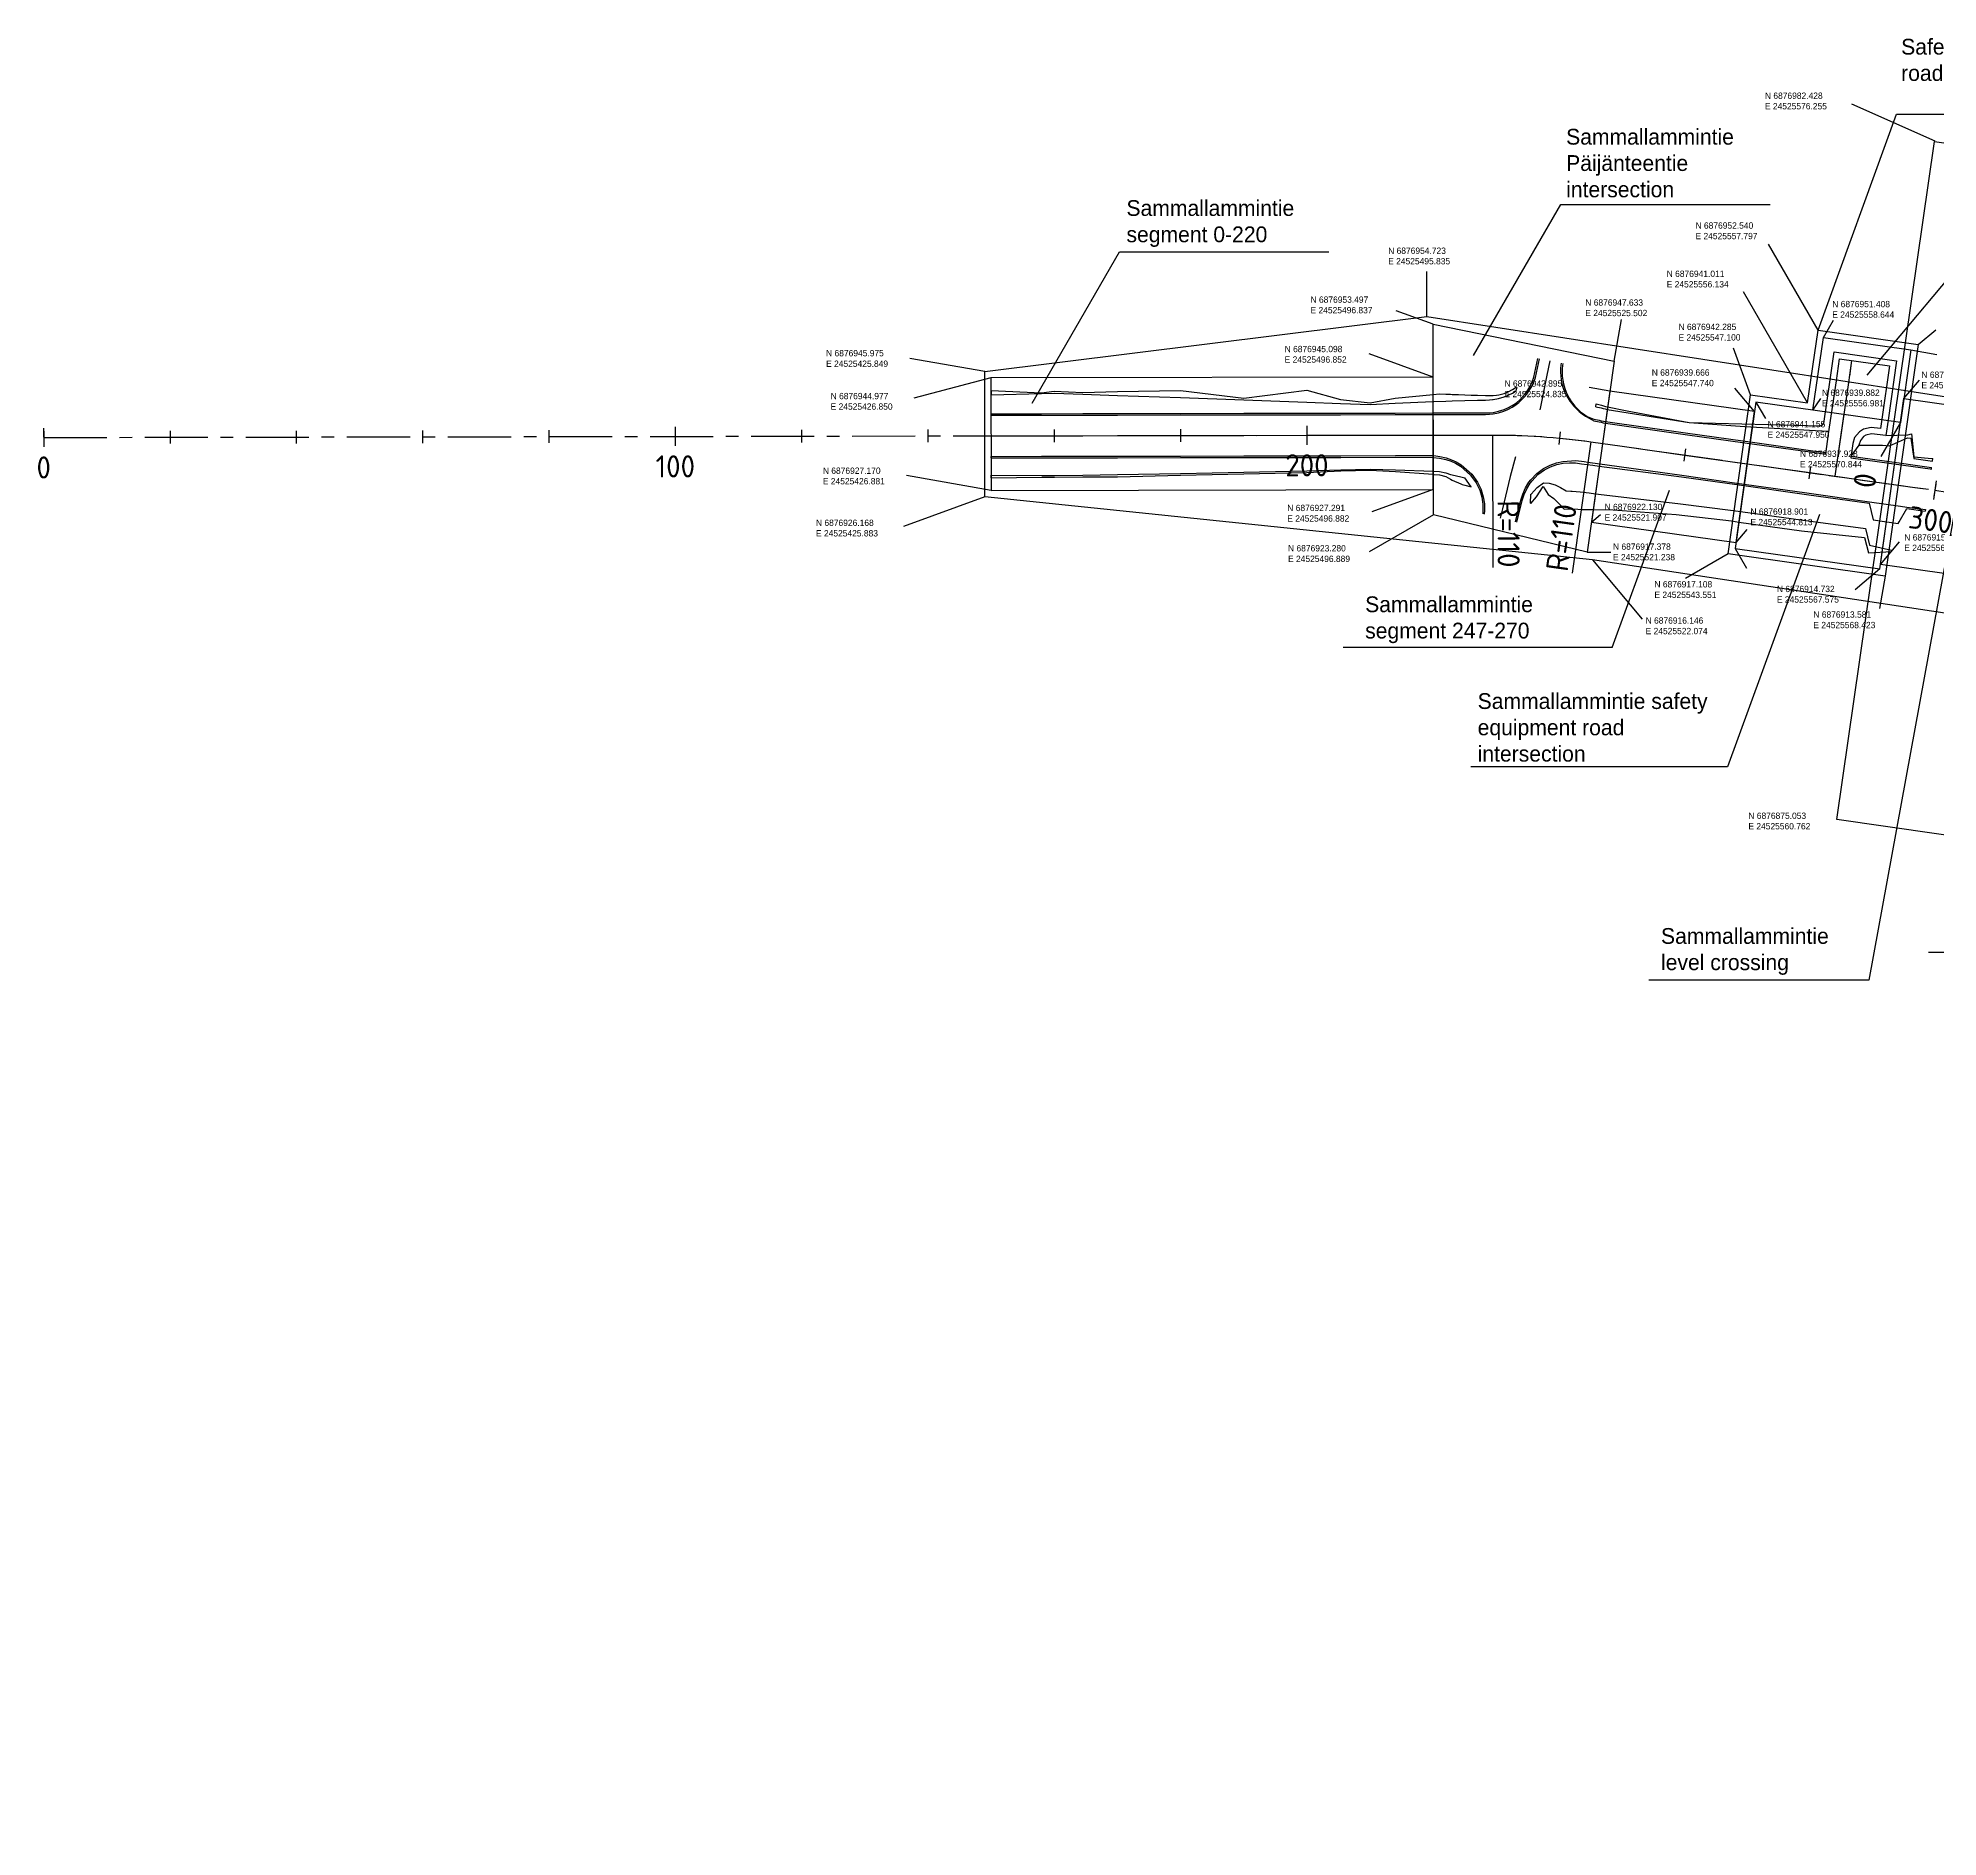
# Model space of a CAD drawing. Header units: metres. Extents: x 24525276 to 49051461, y 6876701 to 13753834.
# Drawn here: x 24525276 to 24525576.8, y 6876713.9 to 6876998.8 of the extents above; entities that cross this region are included whole.
import ezdxf
from ezdxf.enums import TextEntityAlignment as Align

# ---------------------------------------------------------------- set-up
doc = ezdxf.new("R2010")
doc.units = ezdxf.units.M
doc.linetypes.add('CENTER', pattern=[16, 10, -2, 2, -2])
for name, color, linetype in [('Area_borders', 5, 'Continuous'), ('Segment_borders', 4, 'Continuous'), ('T00103_line_21', 8, 'Continuous'), ('T00103_line_31', 8, 'Continuous'), ('T00103_line_34', 8, 'Continuous'), ('T00103_line_35', 8, 'Continuous'), ('T00122_line_2', 8, 'Continuous'), ('T00122_line_36', 8, 'Continuous'), ('T00122_line_37', 8, 'Continuous'), ('T00123_line', 8, 'Continuous'), ('T00123_line_1', 8, 'Continuous'), ('T00123_line_18', 8, 'Continuous'), ('T00123_line_24', 8, 'Continuous'), ('T00123_line_25', 8, 'Continuous'), ('T00123_line_32', 8, 'Continuous'), ('T00123_line_33', 8, 'Continuous'), ('T00140_line_27', 8, 'Continuous'), ('T00140_line_28', 8, 'Continuous'), ('T00140_line_4', 8, 'Continuous'), ('T00141_line_3', 8, 'Continuous'), ('T00141_line_8', 8, 'Continuous'), ('T00157_line_29', 8, 'Continuous'), ('T00157_line_30', 8, 'Continuous'), ('T00157_line_5', 8, 'Continuous'), ('T00157_line_6', 8, 'Continuous'), ('T00157_line_7', 8, 'Continuous'), ('Text', 7, 'Continuous')]:
    doc.layers.add(name, color=color, linetype=linetype)
doc.styles.add('ISO35', font='iso3098.shx')

msp = doc.modelspace()

# ---------------------------------------------------------------- linework, layer by layer
at = {"color": 2}
for p, q in [((24525276.86, 6876937.05), (24525276.87, 6876934.05)), ((24525276.87, 6876936.55), (24525276.87, 6876934.55)), ((24525296.87, 6876936.58), (24525296.87, 6876934.58)), ((24525316.87, 6876936.62), (24525316.87, 6876934.62)), ((24525336.87, 6876936.65), (24525336.87, 6876934.65)), ((24525356.87, 6876936.69), (24525356.87, 6876934.69)), ((24525376.86, 6876937.22), (24525376.87, 6876934.22)), ((24525376.87, 6876936.72), (24525376.87, 6876934.72)), ((24525396.87, 6876936.76), (24525396.87, 6876934.76)), ((24525416.87, 6876936.79), (24525416.87, 6876934.79)), ((24525436.87, 6876936.83), (24525436.87, 6876934.83)), ((24525456.87, 6876936.86), (24525456.87, 6876934.86)), ((24525476.86, 6876937.39), (24525476.87, 6876934.39)), ((24525476.87, 6876936.89), (24525476.87, 6876934.89)), ((24525496.87, 6876936.93), (24525496.87, 6876934.93)), ((24525516.95, 6876936.45), (24525516.76, 6876934.46)), ((24525536.81, 6876933.76), (24525536.53, 6876931.78)), ((24525556.61, 6876930.97), (24525556.33, 6876928.99)), ((24525559.04, 6876929.63), (24525562.01, 6876929.2)), ((24525559.53, 6876929.55), (24525561.51, 6876929.27)), ((24525576.49, 6876928.68), (24525576.07, 6876925.71)), ((24525576.42, 6876928.18), (24525576.14, 6876926.2))]:
    msp.add_line(p, q, dxfattribs=at)
at = {"color": 7}
for p, q in [((24525506.27, 6876935.94), (24525506.31, 6876914.94)), ((24525521.82, 6876934.87), (24525518.89, 6876914.07))]:
    msp.add_line(p, q, dxfattribs=at)
at = {"color": 1, "linetype": 'CENTER', "flags": 128}
msp.add_lwpolyline([(24525560.52, 6876929.41), (24525563.16, 6876947.72)], dxfattribs=at)
msp.add_lwpolyline([(24525276.87, 6876935.55), (24525506.27, 6876935.94, -0.035456), (24525521.82, 6876934.87), (24525612.64, 6876922.06, -0.28167), (24525701.26, 6876849.05), (24525709.6, 6876824.91, 0.113285), (24525735.66, 6876783.16), (24525794.78, 6876723.85)], format="xyb", dxfattribs=at)
at = {"color": 2}
for centre in [(24525506.27, 6876935.94), (24525521.82, 6876934.87)]:
    msp.add_circle(centre, 0, dxfattribs=at)
at = {"layer": 'Area_borders'}
for points in [[(24525560.76, 6876875.05), (24525576.25, 6876982.43), (24525599.76, 6876979.11), (24525584.6, 6876871.61)], [(24525749.57, 6876786.53), (24525802.3, 6876729.94), (24525786.2, 6876713.89), (24525710.15, 6876794.22), (24525648.2, 6876891.38), (24525630.47, 6876899.73), (24525522.07, 6876916.15), (24525425.88, 6876926.17), (24525425.85, 6876945.98), (24525495.83, 6876954.72), (24525594.17, 6876939.51), (24525623.79, 6876932.47), (24525653.05, 6876922.2), (24525693.28, 6876894.01)]]:
    msp.add_lwpolyline(points, close=True, dxfattribs=at)
msp.add_lwpolyline([(24525543.55, 6876917.11), (24525547.1, 6876942.28), (24525556.13, 6876941.01), (24525557.8, 6876952.54), (24525573.63, 6876950.26), (24525568.42, 6876913.58), (24525543.55, 6876917.11)], dxfattribs=at)
at = {"layer": 'Segment_borders'}
for points in [[(24525496.84, 6876953.5), (24525525.5, 6876947.63), (24525521.24, 6876917.38), (24525496.89, 6876923.28)], [(24525496.85, 6876945.1), (24525426.85, 6876944.98), (24525426.88, 6876927.17), (24525496.88, 6876927.29)], [(24525521.91, 6876922.13), (24525544.81, 6876918.9), (24525547.74, 6876939.67), (24525524.83, 6876942.89)], [(24525571.39, 6876941.71), (24525593.04, 6876938.66), (24525589.33, 6876912.35), (24525567.67, 6876915.41)], [(24525567.57, 6876914.73), (24525570.84, 6876937.93), (24525547.95, 6876941.16), (24525544.68, 6876917.96)]]:
    msp.add_lwpolyline(points, close=True, dxfattribs=at)
msp.add_lwpolyline([(24525556.98, 6876939.88), (24525558.64, 6876951.41), (24525572.5, 6876949.41), (24525570.84, 6876937.93), (24525556.98, 6876939.88)], dxfattribs=at)
at = {"layer": 'T00103_line_21'}
msp.add_polyline3d([(24525426.87, 6876935.81, 126.18), (24525434.87, 6876935.82, 126.4), (24525441.38, 6876935.83, 126.55), (24525446.87, 6876935.84, 126.66), (24525456.87, 6876935.86, 126.86), (24525466.87, 6876935.88, 127.07), (24525476.87, 6876935.89, 127.27), (24525482.21, 6876935.9, 127.38), (24525490.87, 6876935.92, 127.52), (24525496.87, 6876935.93, 127.59), (24525497.87, 6876935.93, 127.6), (24525501.21, 6876935.94, 127.62), (24525501.87, 6876935.94, 127.62), (24525505.17, 6876935.94, 127.64), (24525506.87, 6876935.94, 127.64), (24525507.18, 6876935.94, 127.64), (24525508.02, 6876935.93, 127.64), (24525508.87, 6876935.92, 127.64), (24525509.79, 6876935.89, 127.64), (24525509.87, 6876935.89, 127.64), (24525510.87, 6876935.86, 127.64), (24525511.86, 6876935.81, 127.64), (24525512.93, 6876935.75, 127.63), (24525513.86, 6876935.7, 127.63), (24525514.86, 6876935.62, 127.63), (24525515.86, 6876935.54, 127.62), (24525516.85, 6876935.45, 127.61), (24525517.85, 6876935.35, 127.61), (24525518.84, 6876935.25, 127.6), (24525519.83, 6876935.13, 127.59), (24525521.2, 6876934.95, 127.58), (24525521.82, 6876934.87, 127.57), (24525526.77, 6876934.17, 127.52), (24525536.67, 6876932.77, 127.42), (24525545.4, 6876931.54, 127.34), (24525556.48, 6876929.98, 127.23), (24525566.38, 6876928.59, 127.13), (24525571.33, 6876927.89, 127.09), (24525572.32, 6876927.75, 127.09), (24525575.26, 6876927.34, 127.09)], dxfattribs=at)
at = {"layer": 'T00103_line_31'}
msp.add_polyline3d([(24525509.87, 6876932.46, 127.54), (24525509.06, 6876929.36, 127.48), (24525507.82, 6876924.25, 127.55), (24525507.46, 6876922.77, 127.56)], dxfattribs=at)
at = {"layer": 'T00103_line_34'}
msp.add_polyline3d([(24525513.78, 6876939.94, 127.5), (24525513.88, 6876940.4, 127.48), (24525514.9, 6876945.42, 126.83), (24525515.36, 6876947.67, 126.54)], dxfattribs=at)
at = {"layer": 'T00103_line_35'}
msp.add_polyline3d([(24525560.99, 6876932.63, 127.14), (24525561.73, 6876937.78, 127.05), (24525562.66, 6876944.26, 126.93), (24525563.16, 6876947.72, 126.87)], dxfattribs=at)
at = {"layer": 'T00122_line_2'}
msp.add_polyline3d([(24525426.86, 6876939.31, 126.07), (24525426.86, 6876939.06, 126.08), (24525434.86, 6876939.07, 126.31), (24525441.37, 6876939.08, 126.45), (24525446.86, 6876939.09, 126.56), (24525456.86, 6876939.11, 126.77), (24525466.86, 6876939.13, 126.97), (24525476.86, 6876939.14, 127.17), (24525482.21, 6876939.15, 127.28), (24525490.86, 6876939.17, 127.42), (24525496.86, 6876939.18, 127.49), (24525497.86, 6876939.18, 127.5), (24525501.21, 6876939.19, 127.52), (24525501.86, 6876939.19, 127.53), (24525505.16, 6876939.19, 127.54), (24525505.79, 6876939.22, 127.54), (24525506.35, 6876939.28, 127.54), (24525507.21, 6876939.46, 127.53), (24525508.07, 6876939.73, 127.53), (24525508.7, 6876940, 127.52), (24525509.37, 6876940.35, 127.51), (24525509.94, 6876940.73, 127.5), (24525510.23, 6876940.94, 127.5), (24525510.42, 6876941.11, 127.48), (24525510.81, 6876941.45, 127.42), (24525511.27, 6876941.92, 127.35), (24525511.69, 6876942.42, 127.28), (24525512.08, 6876942.97, 127.2), (24525512.47, 6876943.64, 127.11), (24525512.78, 6876944.31, 127.02), (24525513.05, 6876945.07, 126.92), (24525513.22, 6876945.77, 126.83), (24525513.69, 6876948.01, 126.54)], dxfattribs=at)
at = {"layer": 'T00122_line_36'}
msp.add_polyline3d([(24525517.13, 6876947.3, 126.53), (24525517.08, 6876946.99, 126.57), (24525517.03, 6876946.47, 126.64), (24525517.02, 6876945.82, 126.72), (24525517.05, 6876945.32, 126.78), (24525517.13, 6876944.68, 126.85), (24525517.25, 6876944.07, 126.92), (24525517.46, 6876943.34, 127.01), (24525517.66, 6876942.8, 127.07), (24525517.91, 6876942.27, 127.13), (24525518.16, 6876941.81, 127.17), (24525518.49, 6876941.3, 127.23), (24525518.74, 6876940.96, 127.26), (24525519.07, 6876940.56, 127.3), (24525519.37, 6876940.23, 127.33), (24525519.63, 6876939.97, 127.35), (24525519.97, 6876939.67, 127.38), (24525520.43, 6876939.32, 127.41), (24525520.99, 6876938.94, 127.44), (24525521.56, 6876938.63, 127.46), (24525521.58, 6876938.62, 127.46), (24525522.29, 6876938.2, 127.47), (24525523.12, 6876938.03, 127.47), (24525523.44, 6876937.95, 127.46), (24525523.78, 6876937.88, 127.46), (24525524.12, 6876937.83, 127.46), (24525537.12, 6876935.99, 127.33), (24525545.85, 6876934.76, 127.24), (24525556.93, 6876933.2, 127.17), (24525559.01, 6876932.91, 127.15), (24525559.47, 6876936.13, 127.06), (24525560.69, 6876944.54, 126.91), (24525561.19, 6876948.01, 126.85), (24525569.1, 6876946.87, 126.81), (24525567.89, 6876938.45, 126.96), (24525567.67, 6876936.97, 126.99), (24525566.22, 6876937.13, 127), (24525564.98, 6876936.85, 127.02), (24525564.33, 6876936.44, 127.04), (24525563.59, 6876935.54, 127.06), (24525563.29, 6876934.57, 127.08), (24525562.97, 6876932.35, 127.12), (24525571.34, 6876931.17, 127.07), (24525575.56, 6876930.58, 127.09), (24525575.74, 6876930.55, 127.09), (24525575.78, 6876930.8, 127.09)], dxfattribs=at)
at = {"layer": 'T00122_line_37'}
msp.add_polyline3d([(24525558.21, 6876937.38, 126.07), (24525558.7, 6876937.76, 126.04), (24525559.7, 6876944.69, 125.91), (24525560.34, 6876949.14, 125.85), (24525570.24, 6876947.71, 125.81), (24525568.88, 6876938.31, 125.96), (24525568.53, 6876935.87, 125.99), (24525566.28, 6876936.12, 126), (24525565.37, 6876935.91, 126.02), (24525565, 6876935.68, 126.04), (24525564.49, 6876935.06, 126.06), (24525564.27, 6876934.35, 126.08), (24525563, 6876932.6, 127.12)], dxfattribs=at)
at = {"layer": 'T00123_line'}
msp.add_polyline3d([(24525426.87, 6876932.31, 126.07), (24525426.87, 6876932.56, 126.08), (24525434.87, 6876932.57, 126.31), (24525441.39, 6876932.58, 126.45), (24525446.87, 6876932.59, 126.56), (24525456.87, 6876932.61, 126.77), (24525466.87, 6876932.63, 126.97), (24525476.87, 6876932.64, 127.17), (24525482.22, 6876932.65, 127.28), (24525490.87, 6876932.67, 127.42), (24525496.87, 6876932.68, 127.49), (24525496.97, 6876932.68, 127.49), (24525497.91, 6876932.51, 127.49), (24525498.94, 6876932.3, 127.49), (24525499.78, 6876932.01, 127.48), (24525500.48, 6876931.7, 127.48), (24525501.3, 6876931.22, 127.48), (24525502.97, 6876929.76, 127.48), (24525503.89, 6876928.47, 127.47), (24525504.35, 6876927.54, 127.47), (24525504.4, 6876927.43, 127.47), (24525504.46, 6876927.26, 127.47), (24525504.8, 6876926.13, 127.47), (24525504.97, 6876925.02, 127.47), (24525505, 6876923.96, 127.47), (24525504.95, 6876923.42, 127.47)], dxfattribs=at)
at = {"layer": 'T00123_line_1'}
msp.add_polyline3d([(24525426.86, 6876939.31, 126.07), (24525434.86, 6876939.32, 126.3), (24525441.37, 6876939.33, 126.44), (24525446.86, 6876939.34, 126.56), (24525456.86, 6876939.36, 126.76), (24525466.86, 6876939.38, 126.96), (24525476.86, 6876939.39, 127.16), (24525482.21, 6876939.4, 127.27), (24525490.86, 6876939.42, 127.42), (24525496.86, 6876939.43, 127.48), (24525497.86, 6876939.43, 127.49), (24525501.21, 6876939.44, 127.52), (24525501.86, 6876939.44, 127.52), (24525505.16, 6876939.44, 127.53), (24525505.79, 6876939.47, 127.53), (24525506.35, 6876939.53, 127.53), (24525507.21, 6876939.71, 127.53), (24525508.08, 6876939.98, 127.52), (24525508.7, 6876940.25, 127.51), (24525509.37, 6876940.6, 127.5), (24525510.03, 6876941.03, 127.49), (24525510.57, 6876941.5, 127.42), (24525511.02, 6876941.97, 127.35), (24525511.44, 6876942.47, 127.28), (24525511.84, 6876943.02, 127.2), (24525512.22, 6876943.69, 127.11), (24525512.53, 6876944.36, 127.02), (24525512.8, 6876945.12, 126.92), (24525512.98, 6876945.82, 126.83), (24525513.44, 6876948.06, 126.54)], dxfattribs=at)
at = {"layer": 'T00123_line_18'}
msp.add_polyline3d([(24525509.89, 6876922.18, 127.65), (24525510.72, 6876925.61, 127.61), (24525511.03, 6876926.59, 127.55), (24525511.46, 6876927.55, 127.54), (24525512.03, 6876928.47, 127.54), (24525512.32, 6876928.82, 127.53), (24525513.29, 6876929.86, 127.53), (24525514.33, 6876930.62, 127.52), (24525515.36, 6876931.15, 127.51), (24525516.39, 6876931.51, 127.51), (24525517.41, 6876931.72, 127.5), (24525519.44, 6876931.9, 127.49), (24525520.77, 6876931.73, 127.48), (24525521.36, 6876931.65, 127.47), (24525526.31, 6876930.95, 127.43), (24525536.22, 6876929.56, 127.33), (24525544.95, 6876928.33, 127.24), (24525546.12, 6876928.16, 127.23), (24525556.02, 6876926.76, 127.17), (24525565.92, 6876925.37, 127.1), (24525570.87, 6876924.67, 127.07), (24525571.86, 6876924.53, 127.08), (24525574.78, 6876924.12, 127.09), (24525574.74, 6876923.87, 127.09)], dxfattribs=at)
at = {"layer": 'T00123_line_24'}
msp.add_polyline3d([(24525563, 6876932.6, 127.12), (24525571.38, 6876931.42, 127.07), (24525572.81, 6876931.21, 127.08), (24525575.78, 6876930.8, 127.09)], dxfattribs=at)
at = {"layer": 'T00123_line_25'}
msp.add_polyline3d([(24525517.38, 6876947.25, 126.53), (24525517.33, 6876946.94, 126.57), (24525517.28, 6876946.42, 126.64), (24525517.27, 6876945.77, 126.72), (24525517.29, 6876945.27, 126.78), (24525517.37, 6876944.63, 126.85), (24525517.49, 6876944.02, 126.92), (24525517.71, 6876943.29, 127.01), (24525517.91, 6876942.75, 127.07), (24525518.16, 6876942.22, 127.12), (24525518.41, 6876941.76, 127.17), (24525518.73, 6876941.25, 127.22), (24525518.98, 6876940.91, 127.26), (24525519.31, 6876940.51, 127.3), (24525519.61, 6876940.18, 127.33), (24525519.88, 6876939.92, 127.35), (24525520.21, 6876939.62, 127.38), (24525520.67, 6876939.27, 127.41), (24525521.23, 6876938.89, 127.44), (24525522.32, 6876938.45, 127.46), (24525523.16, 6876938.28, 127.46), (24525523.47, 6876938.2, 127.45), (24525523.81, 6876938.13, 127.45), (24525524.16, 6876938.07, 127.45), (24525537.16, 6876936.24, 127.32), (24525545.89, 6876935.01, 127.23), (24525547.06, 6876934.84, 127.23), (24525556.96, 6876933.45, 127.16), (24525559.04, 6876933.16, 127.15)], dxfattribs=at)
at = {"layer": 'T00123_line_32'}
msp.add_polyline3d([(24525510.13, 6876922.12, 127.65), (24525510.96, 6876925.55, 127.6), (24525511.27, 6876926.5, 127.54), (24525511.68, 6876927.43, 127.54), (24525512.23, 6876928.33, 127.53), (24525512.51, 6876928.66, 127.53), (24525513.45, 6876929.67, 127.52), (24525514.46, 6876930.41, 127.51), (24525515.46, 6876930.92, 127.5), (24525516.45, 6876931.27, 127.5), (24525517.44, 6876931.47, 127.49), (24525518.42, 6876931.54, 127.49), (24525519.2, 6876931.51, 127.48), (24525519.39, 6876931.51, 127.48), (24525520.35, 6876931.38, 127.47), (24525522.15, 6876931.14, 127.45), (24525523.16, 6876931.01, 127.44), (24525536.18, 6876929.31, 127.32), (24525544.91, 6876928.08, 127.23), (24525555.99, 6876926.52, 127.16), (24525565.89, 6876925.12, 127.1), (24525566.53, 6876922.51, 127.07), (24525570.49, 6876921.95, 127.06), (24525570.62, 6876922.18, 127.06), (24525571.83, 6876924.28, 127.08), (24525574.74, 6876923.87, 127.09)], dxfattribs=at)
at = {"layer": 'T00123_line_33'}
msp.add_polyline3d([(24525426.87, 6876932.31, 126.07), (24525434.87, 6876932.32, 126.3), (24525441.39, 6876932.33, 126.44), (24525446.87, 6876932.34, 126.56), (24525456.87, 6876932.36, 126.76), (24525466.87, 6876932.38, 126.96), (24525476.87, 6876932.39, 127.16), (24525482.22, 6876932.4, 127.27), (24525490.87, 6876932.42, 127.42), (24525496.87, 6876932.37, 127.48), (24525497.87, 6876932.27, 127.48), (24525498.87, 6876932.06, 127.48), (24525499.69, 6876931.78, 127.48), (24525500.37, 6876931.47, 127.48), (24525501.16, 6876931.01, 127.47), (24525502.78, 6876929.59, 127.47), (24525503.67, 6876928.35, 127.47), (24525504.12, 6876927.44, 127.47), (24525504.23, 6876927.18, 127.47), (24525504.56, 6876926.07, 127.46), (24525504.72, 6876925, 127.46), (24525504.74, 6876923.97, 127.46), (24525504.7, 6876923.44, 127.46)], dxfattribs=at)
at = {"layer": 'T00140_line_27'}
msp.add_polyline3d([(24525564.27, 6876934.35, 126.08), (24525567.98, 6876934.34, 125.75), (24525569.12, 6876934.2, 125.74), (24525571.95, 6876935.48, 125.7), (24525572.49, 6876935.42, 125.7), (24525572.95, 6876932.21, 126.74), (24525575.92, 6876931.79, 126.75), (24525575.99, 6876932.2, 126.96)], dxfattribs=at)
at = {"layer": 'T00140_line_28'}
msp.add_polyline3d([(24525522.6, 6876940.41, 126.81), (24525523.43, 6876940.22, 126.8), (24525523.75, 6876940.14, 126.8), (24525524.09, 6876940.07, 126.8), (24525524.43, 6876940, 126.8), (24525537.39, 6876937.9, 126.76), (24525546.21, 6876937.3, 126.46), (24525557.41, 6876936.65, 126.09), (24525559.53, 6876936.53, 127.06)], dxfattribs=at)
at = {"layer": 'T00140_line_4'}
msp.add_polyline3d([(24525426.86, 6876942.97, 125.4), (24525426.86, 6876942.31, 125.07), (24525434.86, 6876942.53, 125.23), (24525436.86, 6876942.56, 125.27), (24525441.37, 6876942.42, 125.42), (24525446.86, 6876942.22, 125.6), (24525456.86, 6876941.86, 125.93), (24525466.86, 6876941.5, 126.25), (24525476.86, 6876941.14, 126.58), (24525482.2, 6876940.95, 126.76), (24525486.86, 6876940.75, 126.91), (24525490.86, 6876940.98, 126.9), (24525496.86, 6876941.24, 126.88), (24525496.96, 6876941.25, 126.88), (24525498.86, 6876941.31, 126.87), (24525499.86, 6876941.34, 126.87), (24525501.86, 6876941.4, 126.86), (24525503.86, 6876941.45, 126.86), (24525505.16, 6876941.47, 126.86), (24525505.79, 6876941.51, 126.85), (24525506.26, 6876941.56, 126.85), (24525506.34, 6876941.57, 126.85), (24525507.22, 6876941.74, 126.85), (24525508.11, 6876942, 126.85), (24525508.74, 6876942.25, 126.84), (24525509.42, 6876942.58, 126.84), (24525510, 6876942.92, 126.84), (24525510.1, 6876943.34, 127.17)], dxfattribs=at)
at = {"layer": 'T00141_line_3'}
msp.add_polyline3d([(24525426.88, 6876929.17, 125.36), (24525426.88, 6876929.58, 125.16), (24525434.88, 6876929.53, 125.37), (24525436.88, 6876929.54, 125.42), (24525441.39, 6876929.59, 125.53), (24525446.88, 6876929.69, 125.67), (24525456.88, 6876929.87, 125.93), (24525466.88, 6876930.08, 126.2), (24525476.88, 6876930.29, 126.46), (24525482.22, 6876930.41, 126.61), (24525486.88, 6876930.53, 126.73), (24525490.88, 6876930.4, 126.75), (24525496.88, 6876930.22, 126.77), (24525496.98, 6876930.2, 126.77), (24525497.88, 6876930.14, 126.77), (24525498.88, 6876929.94, 126.77), (24525499.62, 6876929.71, 126.78), (24525499.88, 6876929.64, 126.78), (24525501.23, 6876929.31, 126.78), (24525501.47, 6876929.25, 126.78), (24525501.88, 6876929.17, 126.78)], dxfattribs=at)
at = {"layer": 'T00141_line_8'}
msp.add_polyline3d([(24525512.25, 6876925.13, 127.55), (24525512.33, 6876926.58, 126.83), (24525512.38, 6876926.57, 126.83), (24525512.39, 6876926.55, 126.83), (24525513.32, 6876927.61, 126.83), (24525514.3, 6876928.37, 126.83), (24525515.23, 6876928.29, 126.62), (24525516.15, 6876928.03, 126.42), (24525517.04, 6876927.63, 126.21), (24525517.92, 6876927.1, 126), (24525518.66, 6876927.07, 126), (24525518.85, 6876927.07, 126), (24525520.12, 6876926.93, 125.99), (24525521.53, 6876926.76, 125.98), (24525522.54, 6876926.64, 125.97), (24525535.59, 6876925.1, 125.91), (24525544.34, 6876923.99, 125.86), (24525545.51, 6876923.83, 125.85), (24525555.42, 6876922.47, 125.8), (24525565.32, 6876921.11, 125.75), (24525565.96, 6876918.48, 125.72), (24525569.44, 6876917.71, 125.62), (24525569.41, 6876917.51, 125.72)], dxfattribs=at)
at = {"layer": 'T00157_line_29'}
msp.add_polyline3d([(24525568.53, 6876935.87, 125.99), (24525572.01, 6876935.95, 125.94), (24525572.59, 6876936.14, 126.06), (24525572.98, 6876932.49, 126.89), (24525575.79, 6876932.23, 126.97), (24525575.99, 6876932.2, 126.96)], dxfattribs=at)
at = {"layer": 'T00157_line_30'}
msp.add_polyline3d([(24525522.6, 6876940.41, 126.81), (24525522.66, 6876940.87, 127.04), (24525523.49, 6876940.66, 127.02), (24525523.8, 6876940.55, 127.01), (24525524.14, 6876940.46, 127), (24525524.48, 6876940.38, 126.99), (24525527.55, 6876939.75, 126.92), (24525537.4, 6876937.94, 126.78), (24525558.21, 6876937.38, 126.07)], dxfattribs=at)
at = {"layer": 'T00157_line_5'}
msp.add_polyline3d([(24525426.88, 6876929.17, 125.36), (24525434.88, 6876929.26, 125.5), (24525436.88, 6876929.28, 125.55), (24525441.39, 6876929.29, 125.69), (24525446.88, 6876929.3, 125.87), (24525456.88, 6876929.6, 126.07), (24525466.88, 6876929.8, 126.34), (24525476.88, 6876930.02, 126.6), (24525482.22, 6876930.27, 126.67), (24525486.88, 6876930.39, 126.8), (24525490.88, 6876930.18, 126.86), (24525496.88, 6876929.74, 127.01), (24525496.98, 6876929.71, 127.01), (24525497.88, 6876929.63, 127.02), (24525498.88, 6876929.37, 127.06), (24525499.62, 6876928.92, 127.17), (24525499.88, 6876928.79, 127.2), (24525501.23, 6876928.22, 127.33), (24525501.47, 6876928.12, 127.35), (24525501.88, 6876928.01, 127.36), (24525502.88, 6876927.74, 127.4), (24525501.88, 6876929.17, 126.78)], dxfattribs=at)
at = {"layer": 'T00157_line_6'}
msp.add_polyline3d([(24525426.86, 6876942.97, 125.4), (24525434.86, 6876942.63, 125.28), (24525436.86, 6876942.87, 125.43), (24525441.37, 6876942.68, 125.55), (24525446.86, 6876942.83, 125.9), (24525456.86, 6876943, 126.5), (24525466.86, 6876941.75, 126.38), (24525476.86, 6876943.02, 127.52), (24525482.2, 6876941.55, 127.06), (24525486.86, 6876941.05, 127.06), (24525490.86, 6876941.75, 127.28), (24525496.86, 6876942.38, 127.45), (24525497.86, 6876942.46, 127.47), (24525498.86, 6876942.41, 127.42), (24525499.6, 6876942.39, 127.4), (24525499.86, 6876942.37, 127.38), (24525500.86, 6876942.33, 127.35), (24525502.86, 6876942.27, 127.28), (24525503.86, 6876942.24, 127.25), (24525505.16, 6876942.21, 127.22), (24525505.86, 6876942.21, 127.2), (24525506.34, 6876942.22, 127.18), (24525506.89, 6876942.26, 127.14), (24525507.23, 6876942.3, 127.13), (24525508.11, 6876942.53, 127.11), (24525508.75, 6876942.76, 127.1), (24525509.44, 6876943.16, 127.14), (24525510.02, 6876943.53, 127.15), (24525510.04, 6876943.52, 127.15), (24525510.1, 6876943.34, 127.17)], dxfattribs=at)
at = {"layer": 'T00157_line_7'}
msp.add_polyline3d([(24525512.25, 6876925.13, 127.55), (24525512.29, 6876925.12, 127.55), (24525512.3, 6876925.1, 127.55), (24525513.22, 6876926.14, 127.56), (24525514.26, 6876927.79, 127.13), (24525515.08, 6876926.51, 127.52), (24525515.94, 6876925.87, 127.51), (24525516.78, 6876925.09, 127.49), (24525517.59, 6876924.22, 127.45), (24525518.32, 6876924.23, 127.43), (24525518.5, 6876924.24, 127.42), (24525519.74, 6876924.17, 127.38), (24525520.31, 6876924.15, 127.35), (24525521.84, 6876924.13, 127.26), (24525522.19, 6876924.13, 127.24), (24525525.35, 6876924.09, 127.06), (24525535.34, 6876923.34, 126.79), (24525544.11, 6876922.37, 126.68), (24525545.27, 6876922.16, 126.7), (24525555.17, 6876920.74, 126.68), (24525565.13, 6876919.73, 126.45), (24525565.79, 6876917.29, 126.32), (24525569.41, 6876917.51, 125.72)], dxfattribs=at)
at = {"layer": 'Text'}
for p, q in [((24525563.09, 6876988.4), (24525576.27, 6876982.51)), ((24525503.24, 6876948.53), (24525517.06, 6876972.46)), ((24525517.06, 6876972.46), (24525550.23, 6876972.46)), ((24525557.8, 6876952.54), (24525549.93, 6876966.16)), ((24525433.38, 6876941), (24525447.19, 6876964.93)), ((24525447.19, 6876964.93), (24525480.36, 6876964.93)), ((24525495.83, 6876954.72), (24525495.83, 6876961.84)), ((24525556.13, 6876941.01), (24525545.98, 6876958.6)), ((24525496.84, 6876953.5), (24525490.99, 6876955.63)), ((24525525.5, 6876947.63), (24525526.66, 6876954.21)), ((24525558.64, 6876951.41), (24525560.22, 6876954.13)), ((24525573.63, 6876950.26), (24525576.42, 6876952.6)), ((24525425.85, 6876945.98), (24525413.98, 6876948.07)), ((24525496.85, 6876945.1), (24525486.74, 6876948.78)), ((24525547.1, 6876942.28), (24525544.4, 6876949.7)), ((24525572.5, 6876949.41), (24525576.58, 6876948.69)), ((24525426.85, 6876944.98), (24525414.64, 6876941.8)), ((24525571.39, 6876941.71), (24525573.86, 6876944.65)), ((24525524.83, 6876942.89), (24525521.54, 6876943.48)), ((24525547.74, 6876939.67), (24525544.63, 6876943.38)), ((24525556.98, 6876939.88), (24525558.22, 6876941.72)), ((24525547.95, 6876941.16), (24525549.45, 6876938.55)), ((24525570.84, 6876937.93), (24525567.75, 6876932.56)), ((24525426.88, 6876927.17), (24525413.47, 6876929.54)), ((24525496.88, 6876927.29), (24525487.15, 6876923.75)), ((24525525.2, 6876902.28), (24525534.27, 6876927.19)), ((24525425.88, 6876926.17), (24525412.98, 6876921.47)), ((24525496.89, 6876923.28), (24525486.74, 6876917.42)), ((24525521.91, 6876922.13), (24525523.34, 6876923.33)), ((24525544.81, 6876918.9), (24525546.57, 6876921)), ((24525544.68, 6876917.96), (24525546.49, 6876914.83)), ((24525567.67, 6876915.41), (24525570.7, 6876919.02)), ((24525521.24, 6876917.38), (24525525.01, 6876917.38)), ((24525522.07, 6876916.15), (24525529.96, 6876906.75)), ((24525543.55, 6876917.11), (24525536.81, 6876913.21)), ((24525567.57, 6876914.73), (24525563.65, 6876911.44)), ((24525568.42, 6876913.58), (24525567.52, 6876908.44))]:
    msp.add_line(p, q, dxfattribs=at)
for points in [[(24525557.8, 6876952.54), (24525570.24, 6876986.74), (24525594.01, 6876986.74)], [(24525565.56, 6876945.43), (24525583.99, 6876967.4), (24525623.21, 6876967.4)], [(24525579.7, 6876925.48), (24525565.83, 6876849.61), (24525531, 6876849.61)], [(24525558.01, 6876923.35), (24525543.46, 6876883.37), (24525502.84, 6876883.37)], [(24525525.2, 6876902.28), (24525482.63, 6876902.28)], [(24525634.57, 6876885.46), (24525623.1, 6876853.96), (24525575.27, 6876853.96)]]:
    msp.add_lwpolyline(points, dxfattribs=at)

# ---------------------------------------------------------------- texts
at = {"color": 2, "style": 'ISO35'}
for s, rotation, p in [('100', 0.0988, (24525376.87, 6876932.72)), ('200', 0.0988, (24525476.87, 6876932.89)), ('0', 0.0988, (24525276.87, 6876932.55)), ('0', 81.7893, (24525563.49, 6876928.98)), ('300', 351.9762, (24525575.86, 6876924.22))]:
    msp.add_text(s, height=3.5, rotation=rotation, dxfattribs=at).set_placement(p, align=Align.TOP_CENTER)
msp.add_text('R=110', height=3.5, rotation=270.0988, dxfattribs=at).set_placement((24525507.06, 6876914.95), align=Align.RIGHT)
msp.add_text('R=110', height=3.5, rotation=81.9762, dxfattribs=at).set_placement((24525518.14, 6876914.18))
at = {"layer": 'Text', "char_height": 2.5, "attachment_point": 1}
for s, width, insert in [('Safety equipment road area', 30.9755, (24525570.95, 6876998.69)), ('Sammallammintie Päijänteentie intersection', 31.9479, (24525517.91, 6876984.43)), ('Sammallammintie segment 0-220', 31.9479, (24525448.3, 6876973.14)), ('Sammallammintie segment 247-270', 38.8328, (24525486.09, 6876910.38)), ('Sammallammintie safety equipment road intersection', 38.8328, (24525503.9, 6876895.05)), ('Sammallammintie level crossing', 33.0012, (24525532.93, 6876857.85))]:
    msp.add_mtext_dynamic_manual_height_columns(s, width=width, gutter_width=12.5, heights=[0], dxfattribs=dict(at, insert=insert))
at = {"layer": 'Text', "char_height": 1, "attachment_point": 1}
for s, insert, width in [('N 6876982.428\\PE 24525576.255', (24525549.38, 6876990.18), 58.625), ('N 6876952.540\\PE 24525557.797 ', (24525538.39, 6876969.62), 13.7459), ('N 6876954.723\\PE 24525495.835 ', (24525489.73, 6876965.63), 14.0122), ('N 6876941.011\\PE 24525556.134 ', (24525533.83, 6876961.98), 13.4596), ('N 6876953.497\\PE 24525496.837 ', (24525477.44, 6876957.88), 13.8626), ('N 6876947.633\\PE 24525525.502 ', (24525520.94, 6876957.43), 14.2248), ('N 6876951.408\\PE 24525558.644 ', (24525560.04, 6876957.18), 13.2443), ('N 6876942.285\\PE 24525547.100 ', (24525535.7, 6876953.57), 13.3308), ('N 6876945.975\\PE 24525425.849 ', (24525400.74, 6876949.4), 13.8904), ('N 6876945.098\\PE 24525496.852', (24525473.34, 6876950.06), 13.3948), ('N 6876939.666\\PE 24525547.740 ', (24525531.47, 6876946.34), 13.5106), ('N 6876941.709\\PE 24525571.390 ', (24525574.16, 6876945.99), 12.8527), ('N 6876944.977\\PE 24525426.850 ', (24525401.46, 6876942.61), 13.443), ('N 6876942.895\\PE 24525524.835 ', (24525508.15, 6876944.6), 13.9276), ('N 6876939.882\\PE 24525556.981', (24525558.41, 6876943.14), 13.2277), ('N 6876941.155\\PE 24525547.950 ', (24525549.79, 6876938.16), 13.5696), ('N 6876937.928\\PE 24525570.844 ', (24525554.93, 6876933.48), 13.079), ('N 6876927.170\\PE 24525426.881 ', (24525400.23, 6876930.79), 13.7386), ('N 6876927.291\\PE 24525496.882 ', (24525473.76, 6876924.89), 14.1878), ('N 6876922.130\\PE 24525521.907', (24525524, 6876925.05, 125.96), 12.886), ('N 6876918.901\\PE 24525544.813', (24525547.09, 6876924.32), 13.614), ('N 6876926.168\\PE 24525425.883', (24525399.14, 6876922.54), 13.7514), ('N 6876923.280 \\PE 24525496.889', (24525473.88, 6876918.5), 14.2014), ('N 6876917.378\\PE 24525521.238 ', (24525525.33, 6876918.76), 13.1416), ('N 6876915.406\\PE 24525567.670 ', (24525571.44, 6876920.23), 13.5946), ('N 6876917.108\\PE 24525543.551 ', (24525531.89, 6876912.8), 13.1454), ('N 6876914.732\\PE 24525567.575 ', (24525551.28, 6876912.06), 13.5094), ('N 6876916.146\\PE 24525522.074 ', (24525530.49, 6876907.06), 13.4966), ('N 6876913.581\\PE 24525568.423 ', (24525557.05, 6876908.01), 13.5133), ('N 6876875.053\\PE 24525560.762', (24525546.76, 6876876.14), 32.9826)]:
    msp.add_mtext(s, dxfattribs=dict(at, insert=insert, width=width))

doc.saveas('drawing.dxf')
